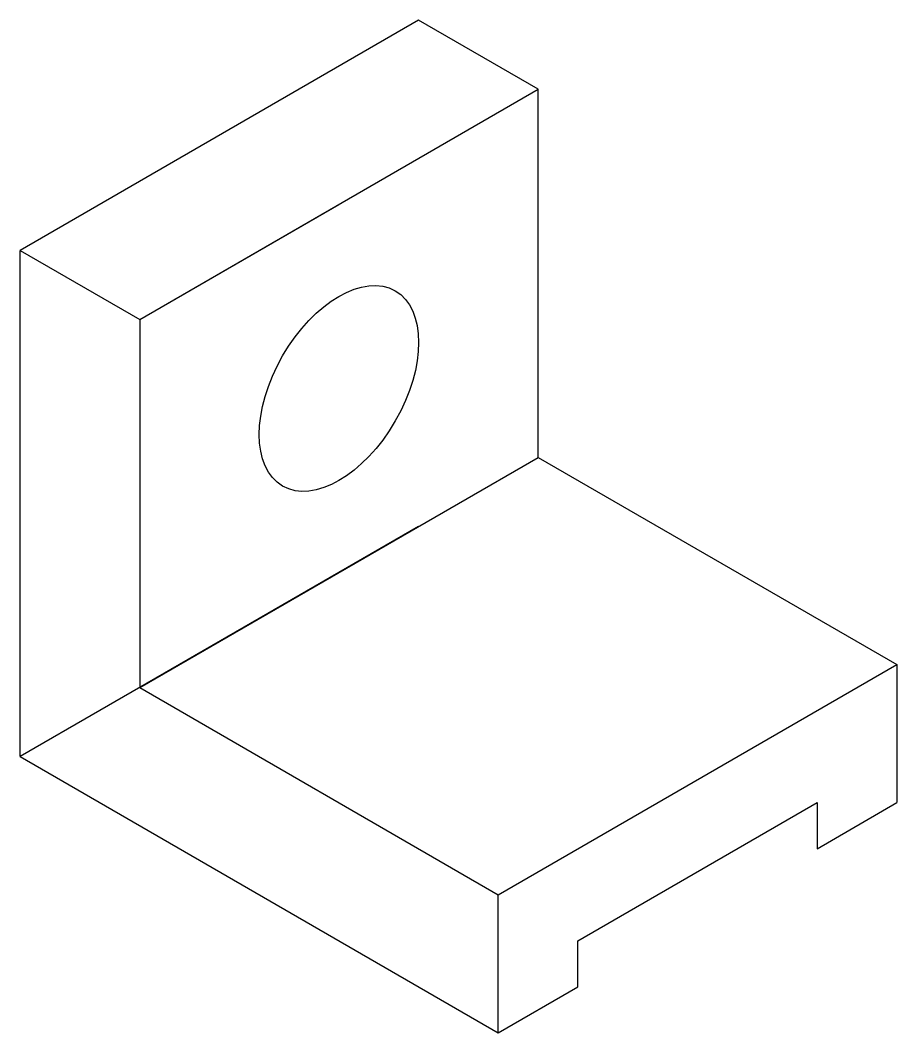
# Model space of a CAD drawing. Header units: millimetres. Extents: x 32 to 128, y -11 to 99.
import ezdxf

# ---------------------------------------------------------------- set-up
doc = ezdxf.new("R2010")
doc.units = ezdxf.units.MM
doc.header["$MEASUREMENT"] = 0

msp = doc.modelspace()

# ---------------------------------------------------------------- linework, layer by layer
for p, q in [((75.78, 98.82), (32.48, 73.82)), ((88.77, 91.32), (75.78, 98.82)), ((45.47, 66.32), (88.77, 91.32)), ((88.77, 51.32), (88.77, 91.32)), ((45.47, 66.32), (67.12, 78.82)), ((32.48, 18.82), (32.48, 73.82)), ((32.48, 73.82), (45.47, 66.32)), ((45.47, 66.32), (45.47, 26.32)), ((45.47, 26.32), (88.77, 51.32)), ((88.77, 51.32), (127.74, 28.82)), ((75.78, 43.82), (32.48, 18.82)), ((84.44, 3.82), (127.74, 28.82)), ((127.74, 28.82), (127.74, 13.82)), ((45.47, 26.32), (84.44, 3.82)), ((32.48, 18.82), (84.44, -11.18)), ((93.1, -1.18), (119.08, 13.82)), ((119.08, 13.82), (119.08, 8.82)), ((119.08, 8.82), (127.74, 13.82)), ((84.44, -11.18), (84.44, 3.82)), ((93.1, -6.18), (93.1, -1.18)), ((84.44, -11.18), (93.1, -6.18))]:
    msp.add_line(p, q)
msp.add_ellipse((67.12, 58.82), major_axis=(-6.12, -10.61), ratio=0.57735)

doc.saveas('drawing.dxf')
